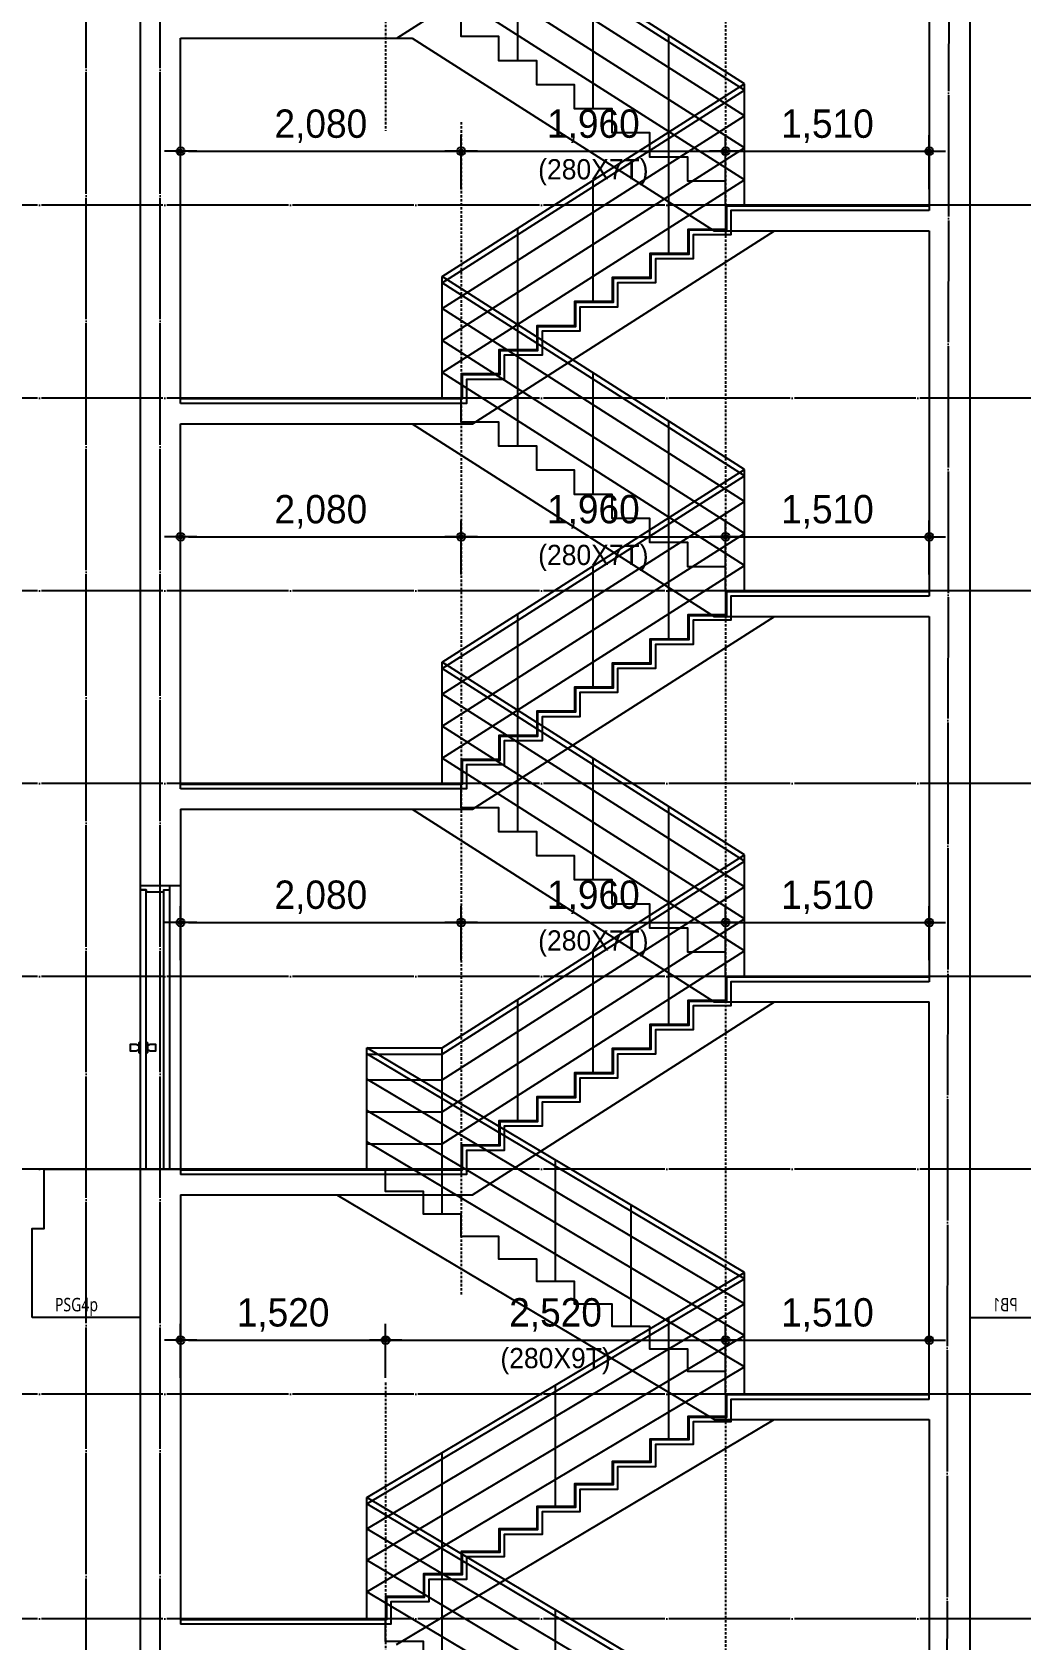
# Model space of a CAD drawing. Header units: millimetres. Extents: x 11948722 to 13111668, y -10771712 to -10232988.
# Drawn here: x 12511616 to 12518945, y -10549436 to -10537522 of the extents above; entities that cross this region are included whole.
import ezdxf
from ezdxf.enums import TextEntityAlignment as Align

# ---------------------------------------------------------------- set-up
doc = ezdxf.new("R2010")
doc.units = ezdxf.units.MM
doc.header["$LTSCALE"] = 150
doc.header["$MEASUREMENT"] = 0
doc.linetypes.add('CEN', pattern=[6.2, 6, -0.1, 0, -0.1])
doc.linetypes.add('Xref-계단단면도$0$H', pattern=[1, 0.6, -0.4])
doc.layers.get('0').update_dxf_attribs({"linetype": 'CONTINUOUS'})
doc.layers.get('Defpoints').update_dxf_attribs({"color": 117, "linetype": 'CONTINUOUS'})
for name, color, linetype in [('A-DOOR', 4, 'CONTINUOUS'), ('A-ELE-8', 8, 'CONTINUOUS'), ('A-중심선', 10, 'CEN'), ('CON-C', 2, 'CONTINUOUS'), ('ELE-8', 8, 'CONTINUOUS'), ('Xref-계단단면도$0$3 dim0', 7, 'CONTINUOUS'), ('Xref-계단단면도$0$A-CEIL', 6, 'CONTINUOUS'), ('Xref-계단단면도$0$A-DIM', 7, 'CONTINUOUS')]:
    doc.layers.add(name, color=color, linetype=linetype)
doc.styles.get("Standard").update_dxf_attribs({"font": 'NanumGothic.ttf'})
doc.styles.add('Xref-계단단면도$0$나눔고딕 Se', font='')
doc.styles.get('Xref-계단단면도$0$나눔고딕 Se').set_extended_font_data('Dotum')
doc.dimstyles.new('Xref-계단단면도$0$A1-100', dxfattribs={"dimtxt": 3, "dimasz": 1, "dimexe": 2, "dimexo": 2, "dimgap": 1, "dimtad": 1, "dimdec": 0, "dimzin": 12, "dimdsep": 46, "dimlunit": 6, "dimtxsty": 'Xref-계단단면도$0$나눔고딕 Se', "dimblk1": 'Xref-계단단면도$0$DIMDOT', "dimblk2": 'Xref-계단단면도$0$DIMDOT', "dimsah": 1, "dimcen": -1, "dimdle": 2, "dimclrd": 256, "dimclre": 256, "dimclrt": 3, "dimadec": 0, "dimazin": 0, "dimtfac": 1, "dimtdec": 0, "dimtix": 1, "dimtmove": 2, "dimatfit": 3, "dimldrblk": 'Xref-계단단면도$0$DIMDOT', "dimfxl": 1, "dimtvp": 1, "dimtolj": 1, "dimtzin": 12, "dimlwd": -1, "dimlwe": -1, "dimarcsym": 0})

# ---------------------------------------------------------------- blocks, each defined once
blk = doc.blocks.new('*U136')
at = {"layer": 'A-DOOR'}
for p, q in [((-200, 0), (-200, 2070)), ((-155, 0), (-155, 2055)), ((-200, 0), (-25, 0))]:
    blk.add_line(p, q, dxfattribs=at)
for points in [[(10, 2100), (20, 2100), (20, 2070), (-25, 2070), (-25, 2055), (-155, 2055), (-155, 2070), (-200, 2070), (-200, 2100), (-190, 2100)], [(-35, 915), (-55, 925), (-95, 925), (-95, 875), (-55, 875), (-35, 885)], [(-25, 945), (-35, 935), (-35, 865), (-25, 855)], [(20, 945), (30, 935), (30, 865), (20, 855)], [(30, 885), (50, 875), (90, 875), (90, 925), (50, 925), (30, 915)]]:
    blk.add_lwpolyline(points, dxfattribs=at)
blk.add_lwpolyline([(20, 0), (-25, 0), (-25, 2070), (20, 2070)], close=True, dxfattribs=at)
blk = doc.blocks.new('Xref-계단단면도$0$DIMDOT')
at = {"color": 0}
blk.add_line((-2, 0), (2, 0), dxfattribs=at)
for radius in [0.5, 0.25]:
    blk.add_circle((0, 0), radius, dxfattribs=at)
blk = doc.blocks.new('*D972')
at = {"layer": 'Defpoints', "color": 0, "lineweight": -3, "ltscale": 1200}
for p in [(12514236, -10547215), (12512716, -10547615), (12514236, -10547615)]:
    blk.add_point(p, dxfattribs=at)
at = {"layer": 'Xref-계단단면도$0$3 dim0'}
for p, q in [((12512716, -10547495), (12512716, -10547095)), ((12514236, -10547495), (12514236, -10547095)), ((12512776, -10547215), (12514176, -10547215))]:
    blk.add_line(p, q, dxfattribs=at)
at = {"layer": 'Xref-계단단면도$0$3 dim0', "ltscale": 1200, "xscale": 60, "yscale": 60, "zscale": 60, "rotation": 180}
blk.add_blockref('Xref-계단단면도$0$DIMDOT', (12512716, -10547215), dxfattribs=at)
at = {"layer": 'Xref-계단단면도$0$3 dim0', "ltscale": 1200, "xscale": 60, "yscale": 60, "zscale": 60}
blk.add_blockref('Xref-계단단면도$0$DIMDOT', (12514236, -10547215), dxfattribs=at)
at = {"layer": 'Xref-계단단면도$0$3 dim0', "color": 3, "ltscale": 1200, "insert": (12513476, -10547029), "char_height": 210, "attachment_point": 5, "style": 'Xref-계단단면도$0$나눔고딕 Se'}
blk.add_mtext('\\A1;1,520', dxfattribs=at)
blk = doc.blocks.new('*D973')
at = {"layer": 'Defpoints', "color": 0, "lineweight": -3, "ltscale": 1200}
for p in [(12516756, -10547215), (12514236, -10547615), (12516756, -10547615)]:
    blk.add_point(p, dxfattribs=at)
at = {"layer": 'Xref-계단단면도$0$3 dim0'}
for p, q in [((12514236, -10547495), (12514236, -10547095)), ((12516756, -10547495), (12516756, -10547095)), ((12514296, -10547215), (12516696, -10547215))]:
    blk.add_line(p, q, dxfattribs=at)
at = {"layer": 'Xref-계단단면도$0$3 dim0', "ltscale": 1200, "xscale": 60, "yscale": 60, "zscale": 60, "rotation": 180}
blk.add_blockref('Xref-계단단면도$0$DIMDOT', (12514236, -10547215), dxfattribs=at)
at = {"layer": 'Xref-계단단면도$0$3 dim0', "ltscale": 1200, "xscale": 60, "yscale": 60, "zscale": 60}
blk.add_blockref('Xref-계단단면도$0$DIMDOT', (12516756, -10547215), dxfattribs=at)
at = {"layer": 'Xref-계단단면도$0$3 dim0', "color": 3, "ltscale": 1200, "char_height": 210, "attachment_point": 5, "style": 'Xref-계단단면도$0$나눔고딕 Se'}
for s, insert in [('\\A1;2,520', (12515496, -10547029)), ('\\H0.714286x;(280X9T)', (12515496, -10547371))]:
    blk.add_mtext(s, dxfattribs=dict(at, insert=insert))
blk = doc.blocks.new('*D974')
at = {"layer": 'Defpoints', "color": 0, "lineweight": -3, "ltscale": 1200}
for p in [(12518266, -10547215), (12516756, -10547615), (12518266, -10547615)]:
    blk.add_point(p, dxfattribs=at)
at = {"layer": 'Xref-계단단면도$0$3 dim0'}
for p, q in [((12516756, -10547495), (12516756, -10547095)), ((12518266, -10547495), (12518266, -10547095)), ((12516816, -10547215), (12518206, -10547215))]:
    blk.add_line(p, q, dxfattribs=at)
at = {"layer": 'Xref-계단단면도$0$3 dim0', "ltscale": 1200, "xscale": 60, "yscale": 60, "zscale": 60, "rotation": 180}
blk.add_blockref('Xref-계단단면도$0$DIMDOT', (12516756, -10547215), dxfattribs=at)
at = {"layer": 'Xref-계단단면도$0$3 dim0', "ltscale": 1200, "xscale": 60, "yscale": 60, "zscale": 60}
blk.add_blockref('Xref-계단단면도$0$DIMDOT', (12518266, -10547215), dxfattribs=at)
at = {"layer": 'Xref-계단단면도$0$3 dim0', "color": 3, "ltscale": 1200, "insert": (12517511, -10547029), "char_height": 210, "attachment_point": 5, "style": 'Xref-계단단면도$0$나눔고딕 Se'}
blk.add_mtext('\\A1;1,510', dxfattribs=at)
blk = doc.blocks.new('*D1018')
at = {"layer": 'Defpoints', "color": 0, "lineweight": -3, "ltscale": 1200}
for p in [(12514796, -10544120), (12512716, -10544520), (12514796, -10544520)]:
    blk.add_point(p, dxfattribs=at)
at = {"layer": 'Xref-계단단면도$0$3 dim0'}
for p, q in [((12512716, -10544400), (12512716, -10544000)), ((12514796, -10544400), (12514796, -10544000)), ((12512776, -10544120), (12514736, -10544120))]:
    blk.add_line(p, q, dxfattribs=at)
at = {"layer": 'Xref-계단단면도$0$3 dim0', "ltscale": 1200, "xscale": 60, "yscale": 60, "zscale": 60, "rotation": 180}
blk.add_blockref('Xref-계단단면도$0$DIMDOT', (12512716, -10544120), dxfattribs=at)
at = {"layer": 'Xref-계단단면도$0$3 dim0', "ltscale": 1200, "xscale": 60, "yscale": 60, "zscale": 60}
blk.add_blockref('Xref-계단단면도$0$DIMDOT', (12514796, -10544120), dxfattribs=at)
at = {"layer": 'Xref-계단단면도$0$3 dim0', "color": 3, "ltscale": 1200, "insert": (12513756, -10543934), "char_height": 210, "attachment_point": 5, "style": 'Xref-계단단면도$0$나눔고딕 Se'}
blk.add_mtext('\\A1;2,080', dxfattribs=at)
blk = doc.blocks.new('*D1019')
at = {"layer": 'Defpoints', "color": 0, "lineweight": -3, "ltscale": 1200}
for p in [(12516756, -10544120), (12514796, -10544520), (12516756, -10544520)]:
    blk.add_point(p, dxfattribs=at)
at = {"layer": 'Xref-계단단면도$0$3 dim0'}
for p, q in [((12514796, -10544400), (12514796, -10544000)), ((12516756, -10544400), (12516756, -10544000)), ((12514856, -10544120), (12516696, -10544120))]:
    blk.add_line(p, q, dxfattribs=at)
at = {"layer": 'Xref-계단단면도$0$3 dim0', "ltscale": 1200, "xscale": 60, "yscale": 60, "zscale": 60, "rotation": 180}
blk.add_blockref('Xref-계단단면도$0$DIMDOT', (12514796, -10544120), dxfattribs=at)
at = {"layer": 'Xref-계단단면도$0$3 dim0', "ltscale": 1200, "xscale": 60, "yscale": 60, "zscale": 60}
blk.add_blockref('Xref-계단단면도$0$DIMDOT', (12516756, -10544120), dxfattribs=at)
at = {"layer": 'Xref-계단단면도$0$3 dim0', "color": 3, "ltscale": 1200, "char_height": 210, "attachment_point": 5, "style": 'Xref-계단단면도$0$나눔고딕 Se'}
for s, insert in [('\\A1;1,960', (12515776, -10543934)), ('\\H0.714286x;(280X7T)', (12515776, -10544276))]:
    blk.add_mtext(s, dxfattribs=dict(at, insert=insert))
blk = doc.blocks.new('*D1020')
at = {"layer": 'Defpoints', "color": 0, "lineweight": -3, "ltscale": 1200}
for p in [(12518266, -10544120), (12516756, -10544520), (12518266, -10544520)]:
    blk.add_point(p, dxfattribs=at)
at = {"layer": 'Xref-계단단면도$0$3 dim0'}
for p, q in [((12516756, -10544400), (12516756, -10544000)), ((12518266, -10544400), (12518266, -10544000)), ((12516816, -10544120), (12518206, -10544120))]:
    blk.add_line(p, q, dxfattribs=at)
at = {"layer": 'Xref-계단단면도$0$3 dim0', "ltscale": 1200, "xscale": 60, "yscale": 60, "zscale": 60, "rotation": 180}
blk.add_blockref('Xref-계단단면도$0$DIMDOT', (12516756, -10544120), dxfattribs=at)
at = {"layer": 'Xref-계단단면도$0$3 dim0', "ltscale": 1200, "xscale": 60, "yscale": 60, "zscale": 60}
blk.add_blockref('Xref-계단단면도$0$DIMDOT', (12518266, -10544120), dxfattribs=at)
at = {"layer": 'Xref-계단단면도$0$3 dim0', "color": 3, "ltscale": 1200, "insert": (12517511, -10543934), "char_height": 210, "attachment_point": 5, "style": 'Xref-계단단면도$0$나눔고딕 Se'}
blk.add_mtext('\\A1;1,510', dxfattribs=at)
blk = doc.blocks.new('*D1021')
at = {"layer": 'Defpoints', "color": 0, "lineweight": -3, "ltscale": 1200}
for p in [(12514796, -10541262), (12512716, -10541662), (12514796, -10541662)]:
    blk.add_point(p, dxfattribs=at)
at = {"layer": 'Xref-계단단면도$0$3 dim0'}
for p, q in [((12512716, -10541542), (12512716, -10541142)), ((12514796, -10541542), (12514796, -10541142)), ((12512776, -10541262), (12514736, -10541262))]:
    blk.add_line(p, q, dxfattribs=at)
at = {"layer": 'Xref-계단단면도$0$3 dim0', "ltscale": 1200, "xscale": 60, "yscale": 60, "zscale": 60, "rotation": 180}
blk.add_blockref('Xref-계단단면도$0$DIMDOT', (12512716, -10541262), dxfattribs=at)
at = {"layer": 'Xref-계단단면도$0$3 dim0', "ltscale": 1200, "xscale": 60, "yscale": 60, "zscale": 60}
blk.add_blockref('Xref-계단단면도$0$DIMDOT', (12514796, -10541262), dxfattribs=at)
at = {"layer": 'Xref-계단단면도$0$3 dim0', "color": 3, "ltscale": 1200, "insert": (12513756, -10541077), "char_height": 210, "attachment_point": 5, "style": 'Xref-계단단면도$0$나눔고딕 Se'}
blk.add_mtext('\\A1;2,080', dxfattribs=at)
blk = doc.blocks.new('*D1022')
at = {"layer": 'Defpoints', "color": 0, "lineweight": -3, "ltscale": 1200}
for p in [(12516756, -10541262), (12514796, -10541662), (12516756, -10541662)]:
    blk.add_point(p, dxfattribs=at)
at = {"layer": 'Xref-계단단면도$0$3 dim0'}
for p, q in [((12514796, -10541542), (12514796, -10541142)), ((12516756, -10541542), (12516756, -10541142)), ((12514856, -10541262), (12516696, -10541262))]:
    blk.add_line(p, q, dxfattribs=at)
at = {"layer": 'Xref-계단단면도$0$3 dim0', "ltscale": 1200, "xscale": 60, "yscale": 60, "zscale": 60, "rotation": 180}
blk.add_blockref('Xref-계단단면도$0$DIMDOT', (12514796, -10541262), dxfattribs=at)
at = {"layer": 'Xref-계단단면도$0$3 dim0', "ltscale": 1200, "xscale": 60, "yscale": 60, "zscale": 60}
blk.add_blockref('Xref-계단단면도$0$DIMDOT', (12516756, -10541262), dxfattribs=at)
at = {"layer": 'Xref-계단단면도$0$3 dim0', "color": 3, "ltscale": 1200, "char_height": 210, "attachment_point": 5, "style": 'Xref-계단단면도$0$나눔고딕 Se'}
for s, insert in [('\\A1;1,960', (12515776, -10541077)), ('\\H0.714286x;(280X7T)', (12515776, -10541419))]:
    blk.add_mtext(s, dxfattribs=dict(at, insert=insert))
blk = doc.blocks.new('*D1023')
at = {"layer": 'Defpoints', "color": 0, "lineweight": -3, "ltscale": 1200}
for p in [(12518266, -10541262), (12516756, -10541662), (12518266, -10541662)]:
    blk.add_point(p, dxfattribs=at)
at = {"layer": 'Xref-계단단면도$0$3 dim0'}
for p, q in [((12516756, -10541542), (12516756, -10541142)), ((12518266, -10541542), (12518266, -10541142)), ((12516816, -10541262), (12518206, -10541262))]:
    blk.add_line(p, q, dxfattribs=at)
at = {"layer": 'Xref-계단단면도$0$3 dim0', "ltscale": 1200, "xscale": 60, "yscale": 60, "zscale": 60, "rotation": 180}
blk.add_blockref('Xref-계단단면도$0$DIMDOT', (12516756, -10541262), dxfattribs=at)
at = {"layer": 'Xref-계단단면도$0$3 dim0', "ltscale": 1200, "xscale": 60, "yscale": 60, "zscale": 60}
blk.add_blockref('Xref-계단단면도$0$DIMDOT', (12518266, -10541262), dxfattribs=at)
at = {"layer": 'Xref-계단단면도$0$3 dim0', "color": 3, "ltscale": 1200, "insert": (12517511, -10541077), "char_height": 210, "attachment_point": 5, "style": 'Xref-계단단면도$0$나눔고딕 Se'}
blk.add_mtext('\\A1;1,510', dxfattribs=at)
blk = doc.blocks.new('*D1024')
at = {"layer": 'Defpoints', "color": 0, "lineweight": -3, "ltscale": 1200}
for p in [(12514796, -10538405), (12512716, -10538805), (12514796, -10538805)]:
    blk.add_point(p, dxfattribs=at)
at = {"layer": 'Xref-계단단면도$0$3 dim0'}
for p, q in [((12512716, -10538685), (12512716, -10538285)), ((12514796, -10538685), (12514796, -10538285)), ((12512776, -10538405), (12514736, -10538405))]:
    blk.add_line(p, q, dxfattribs=at)
at = {"layer": 'Xref-계단단면도$0$3 dim0', "ltscale": 1200, "xscale": 60, "yscale": 60, "zscale": 60, "rotation": 180}
blk.add_blockref('Xref-계단단면도$0$DIMDOT', (12512716, -10538405), dxfattribs=at)
at = {"layer": 'Xref-계단단면도$0$3 dim0', "ltscale": 1200, "xscale": 60, "yscale": 60, "zscale": 60}
blk.add_blockref('Xref-계단단면도$0$DIMDOT', (12514796, -10538405), dxfattribs=at)
at = {"layer": 'Xref-계단단면도$0$3 dim0', "color": 3, "ltscale": 1200, "insert": (12513756, -10538220), "char_height": 210, "attachment_point": 5, "style": 'Xref-계단단면도$0$나눔고딕 Se'}
blk.add_mtext('\\A1;2,080', dxfattribs=at)
blk = doc.blocks.new('*D1025')
at = {"layer": 'Defpoints', "color": 0, "lineweight": -3, "ltscale": 1200}
for p in [(12516756, -10538405), (12514796, -10538805), (12516756, -10538805)]:
    blk.add_point(p, dxfattribs=at)
at = {"layer": 'Xref-계단단면도$0$3 dim0'}
for p, q in [((12514796, -10538685), (12514796, -10538285)), ((12516756, -10538685), (12516756, -10538285)), ((12514856, -10538405), (12516696, -10538405))]:
    blk.add_line(p, q, dxfattribs=at)
at = {"layer": 'Xref-계단단면도$0$3 dim0', "ltscale": 1200, "xscale": 60, "yscale": 60, "zscale": 60, "rotation": 180}
blk.add_blockref('Xref-계단단면도$0$DIMDOT', (12514796, -10538405), dxfattribs=at)
at = {"layer": 'Xref-계단단면도$0$3 dim0', "ltscale": 1200, "xscale": 60, "yscale": 60, "zscale": 60}
blk.add_blockref('Xref-계단단면도$0$DIMDOT', (12516756, -10538405), dxfattribs=at)
at = {"layer": 'Xref-계단단면도$0$3 dim0', "color": 3, "ltscale": 1200, "char_height": 210, "attachment_point": 5, "style": 'Xref-계단단면도$0$나눔고딕 Se'}
for s, insert in [('\\A1;1,960', (12515776, -10538220)), ('\\H0.714286x;(280X7T)', (12515776, -10538561))]:
    blk.add_mtext(s, dxfattribs=dict(at, insert=insert))
blk = doc.blocks.new('*D1026')
at = {"layer": 'Defpoints', "color": 0, "lineweight": -3, "ltscale": 1200}
for p in [(12518266, -10538405), (12516756, -10538805), (12518266, -10538805)]:
    blk.add_point(p, dxfattribs=at)
at = {"layer": 'Xref-계단단면도$0$3 dim0'}
for p, q in [((12516756, -10538685), (12516756, -10538285)), ((12518266, -10538685), (12518266, -10538285)), ((12516816, -10538405), (12518206, -10538405))]:
    blk.add_line(p, q, dxfattribs=at)
at = {"layer": 'Xref-계단단면도$0$3 dim0', "ltscale": 1200, "xscale": 60, "yscale": 60, "zscale": 60, "rotation": 180}
blk.add_blockref('Xref-계단단면도$0$DIMDOT', (12516756, -10538405), dxfattribs=at)
at = {"layer": 'Xref-계단단면도$0$3 dim0', "ltscale": 1200, "xscale": 60, "yscale": 60, "zscale": 60}
blk.add_blockref('Xref-계단단면도$0$DIMDOT', (12518266, -10538405), dxfattribs=at)
at = {"layer": 'Xref-계단단면도$0$3 dim0', "color": 3, "ltscale": 1200, "insert": (12517511, -10538220), "char_height": 210, "attachment_point": 5, "style": 'Xref-계단단면도$0$나눔고딕 Se'}
blk.add_mtext('\\A1;1,510', dxfattribs=at)
blk = doc.blocks.new('PSG4p')
at = {"layer": 'CON-C', "ltscale": 1200, "flags": 128}
blk.add_lwpolyline([(-400, 0), (-400, 660), (-310, 660), (-310, 1100), (400, 1100), (400, 1100), (400, 1100), (400, 0)], close=True, dxfattribs=at)
at = {"layer": 'Defpoints', "color": 1, "width": 0.8}
blk.add_text('PSG4p', height=99.8, dxfattribs=at).set_placement((-231, 96), align=Align.MIDDLE_LEFT)
blk = doc.blocks.new('PB1')
at = {"layer": 'CON-C', "ltscale": 1200, "flags": 128}
blk.add_lwpolyline([(-300, 0), (-300, 660), (-210, 660), (-210, 1100), (300, 1100), (300, 0)], close=True, dxfattribs=at)
at = {"layer": 'Defpoints', "color": 1, "width": 0.8}
blk.add_text('PB1', height=99.8, dxfattribs=at).set_placement((-57, 96), align=Align.MIDDLE_LEFT)

msp = doc.modelspace()

# ---------------------------------------------------------------- linework, layer by layer
at = {"layer": 'A-ELE-8'}
msp.add_line((12512715.8, -10543848.2), (12512715.8, -10545948.2), dxfattribs=at)
at = {"layer": 'A-중심선'}
for p, q in [((12512015.8, -10579644.2), (12512015.8, -10530548.2)), ((12518417.1, -10530548.2), (12518365.8, -10579644.2)), ((12512565.8, -10579644.2), (12512565.8, -10531805.3)), ((12523746.5, -10538805.3), (12506120.5, -10538805.3)), ((12523746.5, -10540233.9), (12506120.5, -10540233.9)), ((12523746.5, -10541662.4), (12506120.5, -10541662.4)), ((12523746.5, -10543091), (12506120.5, -10543091)), ((12523746.5, -10544519.6), (12506120.5, -10544519.6)), ((12523746.5, -10545948.2), (12506120.5, -10545948.2)), ((12523746.5, -10547614.8), (12506120.5, -10547614.8)), ((12523746.5, -10549281.5), (12506120.5, -10549281.5))]:
    msp.add_line(p, q, dxfattribs=at)
at = {"layer": 'CON-C', "ltscale": 1200}
for p, q in [((12518565.8, -10531948.2), (12518565.8, -10565948.2)), ((12512415.8, -10535978.2), (12512415.8, -10543848.2)), ((12514319.5, -10537566.7), (12516559.5, -10536138.2)), ((12512715.8, -10537566.7), (12514319.5, -10537566.7)), ((12514879.5, -10540423.9), (12517119.5, -10538995.3)), ((12517119.5, -10538995.3), (12518265.8, -10538995.3)), ((12512715.8, -10543131), (12512715.8, -10540423.9)), ((12512715.8, -10540423.9), (12514879.5, -10540423.9)), ((12514879.5, -10543281), (12517119.5, -10541852.4)), ((12517119.5, -10541852.4), (12518265.8, -10541852.4)), ((12518265.8, -10541852.4), (12518265.8, -10544559.6)), ((12512715.8, -10543281), (12512715.8, -10543848.2)), ((12512715.8, -10543281), (12514879.5, -10543281)), ((12512715.8, -10543848.2), (12512415.8, -10543848.2)), ((12514879.5, -10546138.2), (12517119.5, -10544709.6)), ((12517119.5, -10544709.6), (12518265.8, -10544709.6)), ((12512415.8, -10545948.2), (12512415.8, -10553848.2)), ((12512415.8, -10545948.2), (12512715.8, -10545948.2)), ((12512715.8, -10545948.2), (12512715.8, -10545988.2)), ((12512715.8, -10546138.2), (12512715.8, -10549321.5)), ((12512715.8, -10546138.2), (12514879.5, -10546138.2)), ((12514317, -10549471.5), (12517117, -10547804.8)), ((12517117, -10547804.8), (12518265.8, -10547804.8)), ((12518265.8, -10547804.8), (12518265.8, -10550988.2))]:
    msp.add_line(p, q, dxfattribs=at)
for points in [[(12518265.8, -10536138.2), (12518265.8, -10538845.3)], [(12512715.8, -10540273.9), (12512715.8, -10537566.7)], [(12518265.8, -10538995.3), (12518265.8, -10541702.4)], [(12518265.8, -10547654.8), (12518265.8, -10544709.6)], [(12511705.8, -10545948.2), (12506120.5, -10545948.2)]]:
    msp.add_lwpolyline(points, dxfattribs=at)
at = {"layer": 'CON-C', "ltscale": 1200, "flags": 128}
for points in [[(12518265.8, -10538845.3), (12516795.8, -10538845.3), (12516795.8, -10539023.9), (12516515.8, -10539023.9), (12516515.8, -10539202.4), (12516235.8, -10539202.4), (12516235.8, -10539381), (12515955.8, -10539381), (12515955.8, -10539559.6), (12515675.8, -10539559.6), (12515675.8, -10539738.2), (12515395.8, -10539738.2), (12515395.8, -10539916.7), (12515115.8, -10539916.7), (12515115.8, -10540095.3), (12514835.8, -10540095.3), (12514835.8, -10540273.9), (12512715.8, -10540273.9)], [(12518265.8, -10541702.4), (12516795.8, -10541702.4), (12516795.8, -10541881), (12516515.8, -10541881), (12516515.8, -10542059.6), (12516235.8, -10542059.6), (12516235.8, -10542238.2), (12515955.8, -10542238.2), (12515955.8, -10542416.7), (12515675.8, -10542416.7), (12515675.8, -10542595.3), (12515395.8, -10542595.3), (12515395.8, -10542773.9), (12515115.8, -10542773.9), (12515115.8, -10542952.4), (12514835.8, -10542952.4), (12514835.8, -10543131), (12512715.8, -10543131)], [(12518265.8, -10544559.6), (12516795.8, -10544559.6), (12516795.8, -10544738.2), (12516515.8, -10544738.2), (12516515.8, -10544916.7), (12516235.8, -10544916.7), (12516235.8, -10545095.3), (12515955.8, -10545095.3), (12515955.8, -10545273.9), (12515675.8, -10545273.9), (12515675.8, -10545452.4), (12515395.8, -10545452.4), (12515395.8, -10545631), (12515115.8, -10545631), (12515115.8, -10545809.6), (12514835.8, -10545809.6), (12514835.8, -10545988.2), (12512715.8, -10545988.2)], [(12518265.8, -10547654.8), (12516795.8, -10547654.8), (12516795.8, -10547821.5), (12516515.8, -10547821.5), (12516515.8, -10547988.2), (12516235.8, -10547988.2), (12516235.8, -10548154.8), (12515955.8, -10548154.8), (12515955.8, -10548321.5), (12515675.8, -10548321.5), (12515675.8, -10548488.2), (12515395.8, -10548488.2), (12515395.8, -10548654.8), (12515115.8, -10548654.8), (12515115.8, -10548821.5), (12514835.8, -10548821.5), (12514835.8, -10548988.2), (12514555.8, -10548988.2), (12514555.8, -10549154.8), (12514275.8, -10549154.8), (12514275.8, -10549321.5), (12512715.8, -10549321.5)]]:
    msp.add_lwpolyline(points, dxfattribs=at)
at = {"layer": 'ELE-8', "ltscale": 300}
for p, q in [((12516895.8, -10537905.3), (12514655.8, -10536476.7)), ((12516895.8, -10537952.7), (12514655.8, -10536524.2)), ((12516895.8, -10538142.5), (12514655.8, -10536713.9)), ((12515215.8, -10537733.9), (12515215.8, -10536833.9)), ((12516895.8, -10538379.7), (12514655.8, -10536951.2)), ((12516895.8, -10538616.9), (12514655.8, -10537188.4)), ((12515775.8, -10538091), (12515775.8, -10537191)), ((12512715.8, -10537566.7), (12514432, -10537566.7)), ((12514432, -10537566.7), (12516672, -10538995.3)), ((12516335.8, -10538448.2), (12516335.8, -10537548.2)), ((12516895.8, -10538805.3), (12516895.8, -10537905.3)), ((12516672, -10538995.3), (12518265.8, -10538995.3)), ((12516895.8, -10540762.4), (12514655.8, -10539333.9)), ((12514655.8, -10540233.9), (12514655.8, -10539333.9)), ((12516895.8, -10540809.9), (12514655.8, -10539381.3)), ((12516895.8, -10540999.7), (12514655.8, -10539571.1)), ((12515215.8, -10540591), (12515215.8, -10539691)), ((12516895.8, -10541236.9), (12514655.8, -10539808.3)), ((12516895.8, -10541474.1), (12514655.8, -10540045.5)), ((12515775.8, -10540948.2), (12515775.8, -10540048.2)), ((12512715.8, -10540423.9), (12514432, -10540423.9)), ((12514432, -10540423.9), (12516672, -10541852.4)), ((12516335.8, -10541305.3), (12516335.8, -10540405.3)), ((12516895.8, -10541662.4), (12516895.8, -10540762.4)), ((12516672, -10541852.4), (12518265.8, -10541852.4)), ((12516895.8, -10543619.6), (12514655.8, -10542191)), ((12514655.8, -10543091), (12514655.8, -10542191)), ((12516895.8, -10543667), (12514655.8, -10542238.5)), ((12516895.8, -10543856.8), (12514655.8, -10542428.2)), ((12515215.8, -10543448.2), (12515215.8, -10542548.2)), ((12516895.8, -10544094), (12514655.8, -10542665.4)), ((12516895.8, -10544331.2), (12514655.8, -10542902.7)), ((12515775.8, -10543805.3), (12515775.8, -10542905.3)), ((12512715.8, -10543281), (12514432, -10543281)), ((12514432, -10543281), (12516672, -10544709.6)), ((12516335.8, -10544162.4), (12516335.8, -10543262.4)), ((12516895.8, -10544519.6), (12516895.8, -10543619.6)), ((12516672, -10544709.6), (12518265.8, -10544709.6)), ((12516895.8, -10546714.8), (12514095.8, -10545048.2)), ((12516895.8, -10546761.4), (12514095.8, -10545094.7)), ((12516895.8, -10546947.6), (12514095.8, -10545280.9)), ((12514655.8, -10546281.5), (12514655.8, -10545381.5)), ((12516895.8, -10547180.3), (12514095.8, -10545513.7)), ((12516895.8, -10547413.1), (12514095.8, -10545746.4)), ((12515495.8, -10546781.5), (12515495.8, -10545881.5)), ((12512715.8, -10546138.2), (12513874.5, -10546138.2)), ((12513874.5, -10546138.2), (12516674.5, -10547804.8)), ((12516055.8, -10547114.8), (12516055.8, -10546214.8)), ((12516895.8, -10547614.8), (12516895.8, -10546714.8)), ((12516674.5, -10547804.8), (12518265.8, -10547804.8)), ((12516895.8, -10550048.2), (12514095.8, -10548381.5)), ((12514095.8, -10549281.5), (12514095.8, -10548381.5)), ((12516895.8, -10550094.7), (12514095.8, -10548428)), ((12516895.8, -10550280.9), (12514095.8, -10548614.2)), ((12514655.8, -10549614.8), (12514655.8, -10548714.8)), ((12516895.8, -10550513.7), (12514095.8, -10548847)), ((12516895.8, -10550746.4), (12514095.8, -10549079.7)), ((12515495.8, -10550114.8), (12515495.8, -10549214.8))]:
    msp.add_line(p, q, dxfattribs=at)
at = {"layer": 'ELE-8', "ltscale": 300, "flags": 128}
for points in [[(12518265.8, -10538805.3), (12516755.8, -10538805.3), (12516755.8, -10538626.7), (12516475.8, -10538626.7), (12516475.8, -10538448.2), (12516195.8, -10538448.2), (12516195.8, -10538269.6), (12515915.8, -10538269.6), (12515915.8, -10538091), (12515635.8, -10538091), (12515635.8, -10537912.4), (12515355.8, -10537912.4), (12515355.8, -10537733.9), (12515075.8, -10537733.9), (12515075.8, -10537555.3), (12514795.8, -10537555.3), (12514795.8, -10537376.7), (12512715.8, -10537376.7)], [(12518265.8, -10541662.4), (12516755.8, -10541662.4), (12516755.8, -10541483.9), (12516475.8, -10541483.9), (12516475.8, -10541305.3), (12516195.8, -10541305.3), (12516195.8, -10541126.7), (12515915.8, -10541126.7), (12515915.8, -10540948.2), (12515635.8, -10540948.2), (12515635.8, -10540769.6), (12515355.8, -10540769.6), (12515355.8, -10540591), (12515075.8, -10540591), (12515075.8, -10540412.4), (12514795.8, -10540412.4), (12514795.8, -10540233.9), (12512715.8, -10540233.9)], [(12518265.8, -10544519.6), (12516755.8, -10544519.6), (12516755.8, -10544341), (12516475.8, -10544341), (12516475.8, -10544162.4), (12516195.8, -10544162.4), (12516195.8, -10543983.9), (12515915.8, -10543983.9), (12515915.8, -10543805.3), (12515635.8, -10543805.3), (12515635.8, -10543626.7), (12515355.8, -10543626.7), (12515355.8, -10543448.2), (12515075.8, -10543448.2), (12515075.8, -10543269.6), (12514795.8, -10543269.6), (12514795.8, -10543091), (12512715.8, -10543091)], [(12518265.8, -10547614.8), (12516755.8, -10547614.8), (12516755.8, -10547448.2), (12516475.8, -10547448.2), (12516475.8, -10547281.5), (12516195.8, -10547281.5), (12516195.8, -10547114.8), (12515915.8, -10547114.8), (12515915.8, -10546948.2), (12515635.8, -10546948.2), (12515635.8, -10546781.5), (12515355.8, -10546781.5), (12515355.8, -10546614.8), (12515075.8, -10546614.8), (12515075.8, -10546448.2), (12514795.8, -10546448.2), (12514795.8, -10546281.5), (12514515.8, -10546281.5), (12514515.8, -10546114.8), (12514235.8, -10546114.8), (12514235.8, -10545948.2), (12512715.8, -10545948.2)], [(12518265.8, -10550948.2), (12516755.8, -10550948.2), (12516755.8, -10550781.5), (12516475.8, -10550781.5), (12516475.8, -10550614.8), (12516195.8, -10550614.8), (12516195.8, -10550448.2), (12515915.8, -10550448.2), (12515915.8, -10550281.5), (12515635.8, -10550281.5), (12515635.8, -10550114.8), (12515355.8, -10550114.8), (12515355.8, -10549948.2), (12515075.8, -10549948.2), (12515075.8, -10549781.5), (12514795.8, -10549781.5), (12514795.8, -10549614.8), (12514515.8, -10549614.8), (12514515.8, -10549448.2), (12514235.8, -10549448.2), (12514235.8, -10549281.5), (12512715.8, -10549281.5)]]:
    msp.add_lwpolyline(points, dxfattribs=at)
at = {"layer": 'Xref-계단단면도$0$A-CEIL', "ltscale": 1200}
for p, q in [((12514655.8, -10539333.9), (12516895.8, -10537905.3)), ((12514655.8, -10539381.3), (12516895.8, -10537952.7)), ((12516895.8, -10538805.3), (12516895.8, -10537905.3)), ((12514655.8, -10539571.1), (12516895.8, -10538142.5)), ((12516335.8, -10539162.4), (12516335.8, -10538262.4)), ((12514655.8, -10539808.3), (12516895.8, -10538379.7)), ((12514655.8, -10540045.5), (12516895.8, -10538616.9)), ((12515775.8, -10539519.6), (12515775.8, -10538619.6)), ((12515215.8, -10539876.7), (12515215.8, -10538976.7)), ((12514655.8, -10540233.9), (12514655.8, -10539333.9)), ((12514655.8, -10542191), (12516895.8, -10540762.4)), ((12514655.8, -10542238.5), (12516895.8, -10540809.9)), ((12516895.8, -10541662.4), (12516895.8, -10540762.4)), ((12514655.8, -10542428.2), (12516895.8, -10540999.7)), ((12516335.8, -10542019.6), (12516335.8, -10541119.6)), ((12514655.8, -10542665.4), (12516895.8, -10541236.9)), ((12514655.8, -10542902.7), (12516895.8, -10541474.1)), ((12515775.8, -10542376.7), (12515775.8, -10541476.7)), ((12515215.8, -10542733.9), (12515215.8, -10541833.9)), ((12514655.8, -10543091), (12514655.8, -10542191)), ((12514655.8, -10545048.2), (12516895.8, -10543619.6)), ((12514655.8, -10545095.6), (12516895.8, -10543667)), ((12516895.8, -10544519.6), (12516895.8, -10543619.6)), ((12514655.8, -10545285.4), (12516895.8, -10543856.8)), ((12516335.8, -10544876.7), (12516335.8, -10543976.7)), ((12514655.8, -10545522.6), (12516895.8, -10544094)), ((12514655.8, -10545759.8), (12516895.8, -10544331.2)), ((12515775.8, -10545233.9), (12515775.8, -10544333.9)), ((12515215.8, -10545591), (12515215.8, -10544691)), ((12514095.8, -10545948.2), (12514095.8, -10545048.2)), ((12514095.8, -10545048.2), (12514655.8, -10545048.2)), ((12514095.8, -10545095.6), (12514655.8, -10545095.6)), ((12514655.8, -10545948.2), (12514655.8, -10545048.2)), ((12514095.8, -10545285.4), (12514655.8, -10545285.4)), ((12514095.8, -10545522.6), (12514655.8, -10545522.6)), ((12514095.8, -10545759.8), (12514655.8, -10545759.8)), ((12514095.8, -10548381.5), (12516895.8, -10546714.8)), ((12514095.8, -10548428), (12516895.8, -10546761.4)), ((12516895.8, -10547614.8), (12516895.8, -10546714.8)), ((12514095.8, -10548614.2), (12516895.8, -10546947.6)), ((12516335.8, -10547948.2), (12516335.8, -10547048.2)), ((12514095.8, -10548847), (12516895.8, -10547180.3)), ((12514095.8, -10549079.7), (12516895.8, -10547413.1)), ((12515495.8, -10548448.2), (12515495.8, -10547548.2)), ((12514655.8, -10548948.2), (12514655.8, -10548048.2)), ((12514095.8, -10549281.5), (12514095.8, -10548381.5))]:
    msp.add_line(p, q, dxfattribs=at)
at = {"layer": 'Xref-계단단면도$0$A-CEIL', "ltscale": 1200, "flags": 128}
for points in [[(12518265.8, -10538805.3), (12516755.8, -10538805.3), (12516755.8, -10538983.9), (12516475.8, -10538983.9), (12516475.8, -10539162.4), (12516195.8, -10539162.4), (12516195.8, -10539341), (12515915.8, -10539341), (12515915.8, -10539519.6), (12515635.8, -10539519.6), (12515635.8, -10539698.2), (12515355.8, -10539698.2), (12515355.8, -10539876.7), (12515075.8, -10539876.7), (12515075.8, -10540055.3), (12514795.8, -10540055.3), (12514795.8, -10540233.9), (12512715.8, -10540233.9)], [(12518265.8, -10538812.3), (12516762.8, -10538812.3), (12516762.8, -10538990.9), (12516482.8, -10538990.9), (12516482.8, -10539169.4), (12516202.8, -10539169.4), (12516202.8, -10539348), (12515922.8, -10539348), (12515922.8, -10539526.6), (12515642.8, -10539526.6), (12515642.8, -10539705.2), (12515362.8, -10539705.2), (12515362.8, -10539883.7), (12515082.8, -10539883.7), (12515082.8, -10540062.3), (12514802.8, -10540062.3), (12514802.8, -10540240.9), (12512715.8, -10540240.9)], [(12518265.8, -10541662.4), (12516755.8, -10541662.4), (12516755.8, -10541841), (12516475.8, -10541841), (12516475.8, -10542019.6), (12516195.8, -10542019.6), (12516195.8, -10542198.2), (12515915.8, -10542198.2), (12515915.8, -10542376.7), (12515635.8, -10542376.7), (12515635.8, -10542555.3), (12515355.8, -10542555.3), (12515355.8, -10542733.9), (12515075.8, -10542733.9), (12515075.8, -10542912.4), (12514795.8, -10542912.4), (12514795.8, -10543091), (12512715.8, -10543091)], [(12518265.8, -10541669.4), (12516762.8, -10541669.4), (12516762.8, -10541848), (12516482.8, -10541848), (12516482.8, -10542026.6), (12516202.8, -10542026.6), (12516202.8, -10542205.2), (12515922.8, -10542205.2), (12515922.8, -10542383.7), (12515642.8, -10542383.7), (12515642.8, -10542562.3), (12515362.8, -10542562.3), (12515362.8, -10542740.9), (12515082.8, -10542740.9), (12515082.8, -10542919.4), (12514802.8, -10542919.4), (12514802.8, -10543098), (12512715.8, -10543098)], [(12518265.8, -10544519.6), (12516755.8, -10544519.6), (12516755.8, -10544698.2), (12516475.8, -10544698.2), (12516475.8, -10544876.7), (12516195.8, -10544876.7), (12516195.8, -10545055.3), (12515915.8, -10545055.3), (12515915.8, -10545233.9), (12515635.8, -10545233.9), (12515635.8, -10545412.4), (12515355.8, -10545412.4), (12515355.8, -10545591), (12515075.8, -10545591), (12515075.8, -10545769.6), (12514795.8, -10545769.6), (12514795.8, -10545948.2), (12512715.8, -10545948.2)], [(12518265.8, -10544526.6), (12516762.8, -10544526.6), (12516762.8, -10544705.2), (12516482.8, -10544705.2), (12516482.8, -10544883.7), (12516202.8, -10544883.7), (12516202.8, -10545062.3), (12515922.8, -10545062.3), (12515922.8, -10545240.9), (12515642.8, -10545240.9), (12515642.8, -10545419.4), (12515362.8, -10545419.4), (12515362.8, -10545598), (12515082.8, -10545598), (12515082.8, -10545776.6), (12514802.8, -10545776.6), (12514802.8, -10545955.2), (12512715.8, -10545955.2)], [(12518265.8, -10547614.8), (12516755.8, -10547614.8), (12516755.8, -10547781.5), (12516475.8, -10547781.5), (12516475.8, -10547948.2), (12516195.8, -10547948.2), (12516195.8, -10548114.8), (12515915.8, -10548114.8), (12515915.8, -10548281.5), (12515635.8, -10548281.5), (12515635.8, -10548448.2), (12515355.8, -10548448.2), (12515355.8, -10548614.8), (12515075.8, -10548614.8), (12515075.8, -10548781.5), (12514795.8, -10548781.5), (12514795.8, -10548948.2), (12514515.8, -10548948.2), (12514515.8, -10549114.8), (12514235.8, -10549114.8), (12514235.8, -10549281.5), (12512715.8, -10549281.5)], [(12518265.8, -10547621.8), (12516762.8, -10547621.8), (12516762.8, -10547788.5), (12516482.8, -10547788.5), (12516482.8, -10547955.2), (12516202.8, -10547955.2), (12516202.8, -10548121.8), (12515922.8, -10548121.8), (12515922.8, -10548288.5), (12515642.8, -10548288.5), (12515642.8, -10548455.2), (12515362.8, -10548455.2), (12515362.8, -10548621.8), (12515082.8, -10548621.8), (12515082.8, -10548788.5), (12514802.8, -10548788.5), (12514802.8, -10548955.2), (12514522.8, -10548955.2), (12514522.8, -10549121.8), (12514242.8, -10549121.8), (12514242.8, -10549288.5), (12512715.8, -10549288.5)]]:
    msp.add_lwpolyline(points, dxfattribs=at)
at = {"layer": 'Xref-계단단면도$0$A-DIM', "color": 135, "linetype": 'Xref-계단단면도$0$H', "ltscale": 0.2}
for p, q in [((12514235.8, -10531948.2), (12514235.8, -10538253.7)), ((12516755.8, -10537439.5), (12516755.8, -10555548.8)), ((12514795.8, -10538189.4), (12514795.8, -10546885.6)), ((12514235.8, -10547530.5), (12514235.8, -10556656.3))]:
    msp.add_line(p, q, dxfattribs=at)

# ---------------------------------------------------------------- block references
at = {"layer": 'A-DOOR', "xscale": -1}
msp.add_blockref('*U136', (12512435.8, -10545948.2), dxfattribs=at)
at = {"layer": 'CON-C', "ltscale": 1200}
msp.add_blockref('PSG4p', (12512015.8, -10547048.2), dxfattribs=at)
at = {"layer": 'CON-C', "ltscale": 1200, "xscale": -1}
msp.add_blockref('PB1', (12518865.8, -10547048.2), dxfattribs=at)

# ---------------------------------------------------------------- dimensions: what is measured, and where the dimension line sits
at = {"layer": 'Xref-계단단면도$0$3 dim0'}
for base, p1, p2, picture, middle in [((12514795.8, -10538405.3), (12512715.8, -10538805.3), (12514795.8, -10538805.3), '*D1024', (12513755.8, -10538219.9)), ((12518265.8, -10538405.3), (12516755.8, -10538805.3), (12518265.8, -10538805.3), '*D1026', (12517510.8, -10538219.9)), ((12514795.8, -10541262.4), (12512715.8, -10541662.4), (12514795.8, -10541662.4), '*D1021', (12513755.8, -10541077.1)), ((12518265.8, -10541262.4), (12516755.8, -10541662.4), (12518265.8, -10541662.4), '*D1023', (12517510.8, -10541077.1)), ((12514795.8, -10544119.6), (12512715.8, -10544519.6), (12514795.8, -10544519.6), '*D1018', (12513755.8, -10543934.2)), ((12518265.8, -10544119.6), (12516755.8, -10544519.6), (12518265.8, -10544519.6), '*D1020', (12517510.8, -10543934.2)), ((12514235.8, -10547214.8), (12512715.8, -10547614.8), (12514235.8, -10547614.8), '*D972', (12513475.8, -10547029.5)), ((12518265.8, -10547214.8), (12516755.8, -10547614.8), (12518265.8, -10547614.8), '*D974', (12517510.8, -10547029.5))]:
    dim = msp.add_linear_dim(base=base, p1=p1, p2=p2, dimstyle='Xref-계단단면도$0$A1-100', override={"dimscale": 60, "dimtxt": 3.5, "dimblk1": 'Xref-계단단면도$0$DIMDOT', "dimblk2": 'Xref-계단단면도$0$DIMDOT'}, dxfattribs=at)
    dim.commit()
    dim.dimension.update_dxf_attribs({"geometry": picture, "text_midpoint": middle})
for base, p1, p2, text, picture, middle in [((12516755.8, -10538405.3), (12514795.8, -10538805.3), (12516755.8, -10538805.3), '<>\\X\\H0.714286x;(280X7T)', '*D1025', (12515775.8, -10538405.3)), ((12516755.8, -10541262.4), (12514795.8, -10541662.4), (12516755.8, -10541662.4), '<>\\X\\H0.714286x;(280X7T)', '*D1022', (12515775.8, -10541262.4)), ((12516755.8, -10544119.6), (12514795.8, -10544519.6), (12516755.8, -10544519.6), '<>\\X\\H0.714286x;(280X7T)', '*D1019', (12515775.8, -10544119.6)), ((12516755.8, -10547214.8), (12514235.8, -10547614.8), (12516755.8, -10547614.8), '<>\\X\\H0.714286x;(280X9T)', '*D973', (12515495.8, -10547214.8))]:
    dim = msp.add_linear_dim(base=base, p1=p1, p2=p2, text=text, dimstyle='Xref-계단단면도$0$A1-100', override={"dimscale": 60, "dimtxt": 3.5, "dimtxsty": 'Xref-계단단면도$0$나눔고딕 Se', "dimblk1": 'Xref-계단단면도$0$DIMDOT', "dimblk2": 'Xref-계단단면도$0$DIMDOT'}, dxfattribs=at)
    dim.commit()
    dim.dimension.update_dxf_attribs({"geometry": picture, "text_midpoint": middle})

doc.saveas('drawing.dxf')
